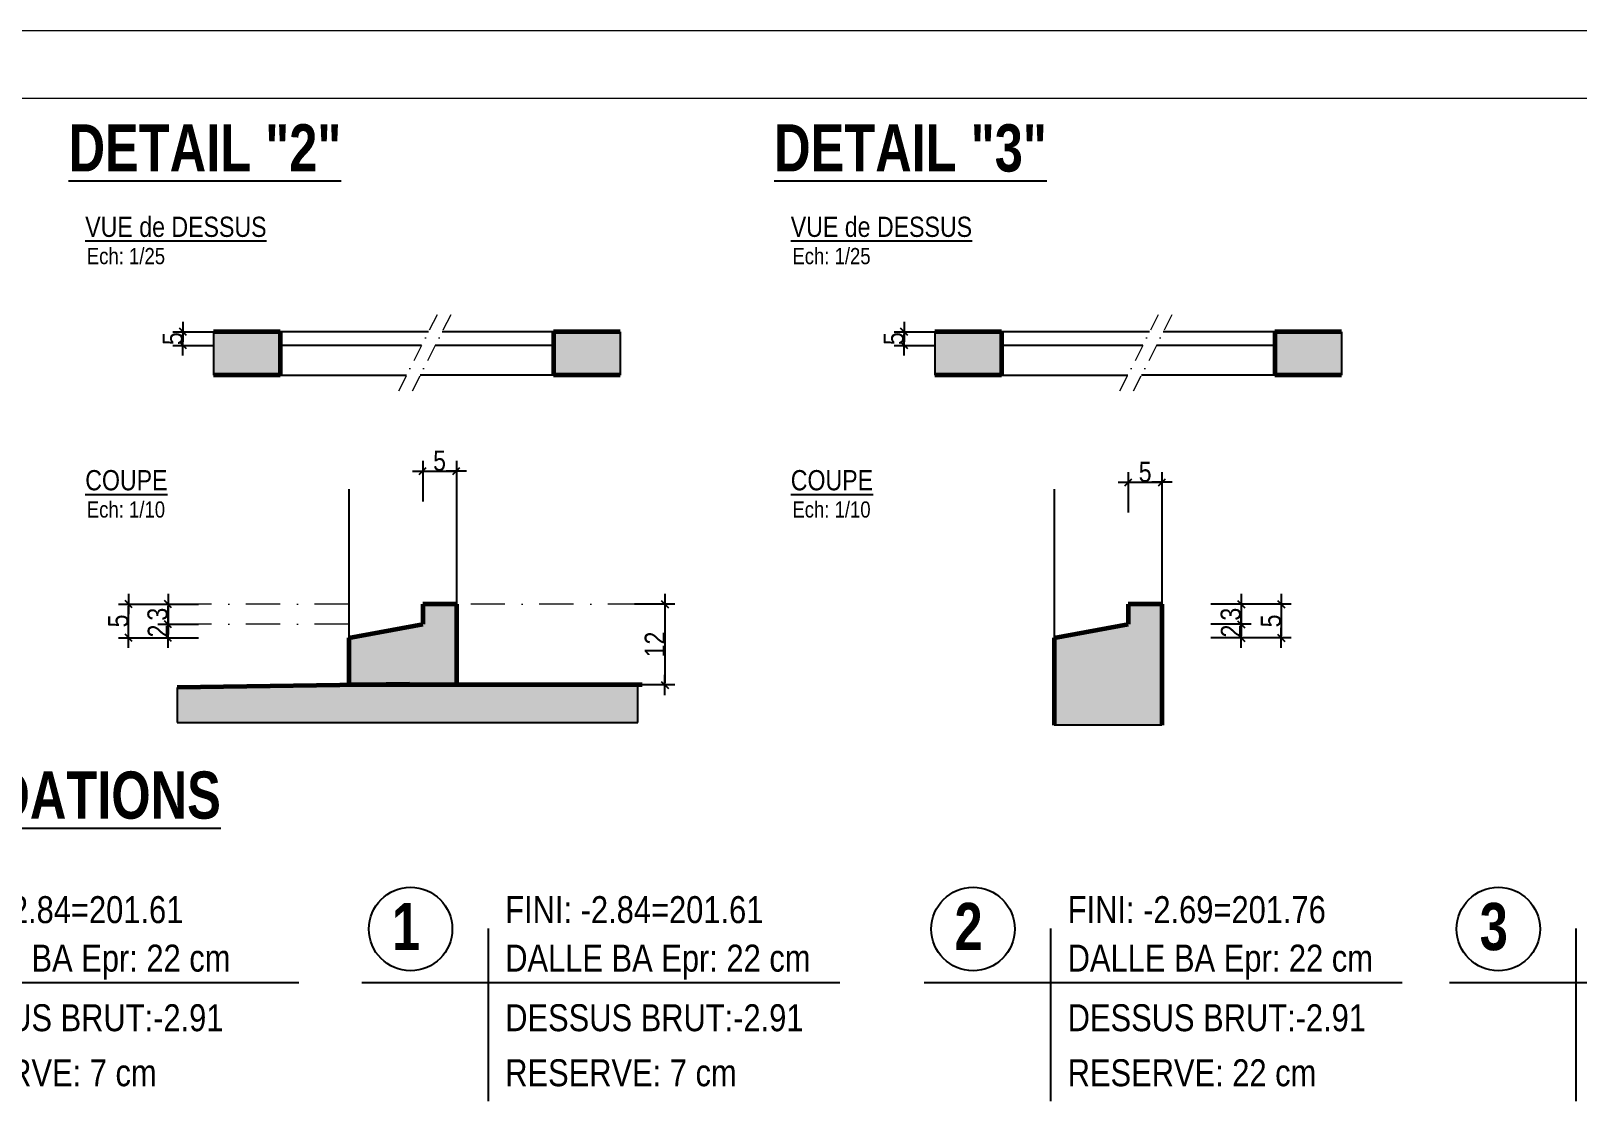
# Model space of a CAD drawing. Header units: millimetres. Extents: x -1921 to 5237, y 0 to 8595.
# Drawn here: x -61 to 1088, y 7801 to 8595 of the extents above; entities that cross this region are included whole.
import ezdxf
from ezdxf.enums import TextEntityAlignment as Align

# ---------------------------------------------------------------- set-up
doc = ezdxf.new("R2010")
doc.units = ezdxf.units.MM
doc.linetypes.add('TIRETPTX2', pattern=[50.8, 25.4, -12.7, 0, -12.7])
for name, color, linetype, lineweight in [('01_Cad_1_', 5, 'Continuous', 9), ('01_murs_coup', 5, 'Continuous', 60), ('01_tram_axes', 2, 'TIRETPTX2', 9)]:
    doc.layers.add(name, color=color, linetype=linetype, lineweight=lineweight)
for name, color, linetype in [('01_cote_gen', 4, 'Continuous'), ('01_linteaux', 2, 'Continuous'), ('01_poch_murs', 253, 'Continuous'), ('01_texte', 230, 'Continuous'), ('AA_COTES', 2, 'Continuous')]:
    doc.layers.add(name, color=color, linetype=linetype)
doc.styles.add('ARIAL NA', font='ARIALN.TTF')
doc.styles.add('impact', font='impact.ttf')
doc.styles.add('STYLE2', font='ARIALN.TTF')
doc.dimstyles.new('JB10', dxfattribs={"dimscale": 0.1, "dimtxt": 150, "dimasz": 15, "dimexe": 0.1, "dimexo": 0.1, "dimgap": 0.09, "dimtad": 1, "dimdec": 1, "dimlfac": 0.2, "dimdsep": 46, "dimtxsty": 'STYLE2', "dimblk1": 'BOND_G', "dimblk2": 'BOND_D', "dimsah": 1, "dimcen": 1.5, "dimdle": 0.01, "dimse1": 1, "dimse2": 1, "dimclrd": 4, "dimclre": 2, "dimclrt": 6, "dimazin": 2, "dimtfac": 2.333333, "dimtdec": 1, "dimtix": 1, "dimtmove": 2, "dimatfit": 3, "dimldrblk": 'BOND_G', "dimfxl": 1, "dimtolj": 1, "dimtzin": 0, "dimarcsym": 0})
doc.dimstyles.new('JB25', dxfattribs={"dimscale": 0.1, "dimtxt": 150, "dimasz": 15, "dimexe": 0.1, "dimexo": 0.1, "dimgap": 0.09, "dimtad": 1, "dimdec": 1, "dimlfac": 0.5, "dimdsep": 46, "dimtxsty": 'STYLE2', "dimblk1": 'BOND_G', "dimblk2": 'BOND_D', "dimsah": 1, "dimcen": 1.5, "dimdle": 0.01, "dimse1": 1, "dimse2": 1, "dimclrd": 4, "dimclre": 2, "dimclrt": 6, "dimazin": 2, "dimtfac": 2.333333, "dimtdec": 1, "dimtix": 1, "dimtmove": 2, "dimatfit": 3, "dimldrblk": 'BOND_G', "dimfxl": 1, "dimtolj": 1, "dimtzin": 0, "dimarcsym": 0})

# ---------------------------------------------------------------- blocks, each defined once
blk = doc.blocks.new('BOND_G')
at = {"layer": 'AA_COTES', "color": 0}
for p, q in [((0, -5), (0, 15)), ((5, 0), (-5, 0)), ((1.77, 1.77), (-1.77, -1.77))]:
    blk.add_line(p, q, dxfattribs=at)
blk = doc.blocks.new('BOND_D')
at = {"layer": 'AA_COTES', "color": 0}
for p, q in [((5, 0), (-5, 0)), ((-1.77, -1.77), (1.77, 1.77)), ((0, 5), (0, -15))]:
    blk.add_line(p, q, dxfattribs=at)
blk = doc.blocks.new('*D795')
at = {"layer": '01_cote_gen', "color": 4, "lineweight": -2, "transparency": 16777216}
blk.add_line((755.5, 8260.4), (777.5, 8260.4), dxfattribs=at)
at = {"layer": 'DEFPOINTS', "color": 0}
for p in [(754, 8266.9), (779, 8260.4), (779, 8255.3)]:
    blk.add_point(p, dxfattribs=at)
at = {"layer": '01_cote_gen', "color": 4, "lineweight": -2, "transparency": 16777216, "xscale": 1.5, "yscale": 1.5, "zscale": 1.5, "rotation": 180}
blk.add_blockref('BOND_G', (754, 8260.4), dxfattribs=at)
at = {"layer": '01_cote_gen', "color": 4, "lineweight": -2, "transparency": 16777216, "xscale": 1.5, "yscale": 1.5, "zscale": 1.5}
blk.add_blockref('BOND_D', (779, 8260.4), dxfattribs=at)
at = {"layer": '01_cote_gen', "color": 6, "transparency": 16777216, "insert": (766.5, 8268), "char_height": 15, "attachment_point": 5, "style": 'STYLE2'}
blk.add_mtext('\\A1;5', dxfattribs=at)
blk = doc.blocks.new('*D796')
at = {"layer": '01_cote_gen', "color": 4, "lineweight": -2, "transparency": 16777216}
blk.add_line((837.8, 8168.5), (837.8, 8156.5), dxfattribs=at)
at = {"layer": 'DEFPOINTS', "color": 0}
for p in [(779, 8170), (754, 8155), (837.8, 8155)]:
    blk.add_point(p, dxfattribs=at)
at = {"layer": '01_cote_gen', "color": 4, "lineweight": -2, "transparency": 16777216, "xscale": 1.5, "yscale": 1.5, "zscale": 1.5}
for name, p, rotation in [('BOND_G', (837.8, 8170), 90), ('BOND_D', (837.8, 8155), 270)]:
    blk.add_blockref(name, p, dxfattribs=dict(at, rotation=rotation))
at = {"layer": '01_cote_gen', "color": 6, "transparency": 16777216, "insert": (830.1, 8162.5), "char_height": 15, "attachment_point": 5, "rotation": 90, "style": 'STYLE2'}
blk.add_mtext('\\A1;3', dxfattribs=at)
blk = doc.blocks.new('*D797')
at = {"layer": '01_cote_gen', "color": 4, "lineweight": -2, "transparency": 16777216}
blk.add_line((837.8, 8153.5), (837.8, 8146.5), dxfattribs=at)
at = {"layer": 'DEFPOINTS', "color": 0}
for p in [(699, 8145), (815.3, 8155), (837.8, 8145)]:
    blk.add_point(p, dxfattribs=at)
at = {"layer": '01_cote_gen', "color": 4, "lineweight": -2, "transparency": 16777216, "xscale": 1.5, "yscale": 1.5, "zscale": 1.5}
for name, p, rotation in [('BOND_G', (837.8, 8155), 90), ('BOND_D', (837.8, 8145), 270)]:
    blk.add_blockref(name, p, dxfattribs=dict(at, rotation=rotation))
at = {"layer": '01_cote_gen', "color": 6, "transparency": 16777216, "insert": (830.2, 8150), "char_height": 15, "attachment_point": 5, "rotation": 90, "style": 'STYLE2'}
blk.add_mtext('\\A1;2', dxfattribs=at)
blk = doc.blocks.new('*D798')
at = {"layer": '01_cote_gen', "color": 4, "lineweight": -2, "transparency": 16777216}
blk.add_line((867.5, 8168.5), (867.5, 8146.5), dxfattribs=at)
at = {"layer": 'DEFPOINTS', "color": 0}
for p in [(845.3, 8170), (845.3, 8145), (867.5, 8145)]:
    blk.add_point(p, dxfattribs=at)
at = {"layer": '01_cote_gen', "color": 4, "lineweight": -2, "transparency": 16777216, "xscale": 1.5, "yscale": 1.5, "zscale": 1.5}
for name, p, rotation in [('BOND_G', (867.5, 8170), 90), ('BOND_D', (867.5, 8145), 270)]:
    blk.add_blockref(name, p, dxfattribs=dict(at, rotation=rotation))
at = {"layer": '01_cote_gen', "color": 6, "transparency": 16777216, "insert": (859.9, 8157.5), "char_height": 15, "attachment_point": 5, "rotation": 90, "style": 'STYLE2'}
blk.add_mtext('\\A1;5', dxfattribs=at)
blk = doc.blocks.new('*D799')
at = {"layer": '01_cote_gen', "color": 4, "lineweight": -2, "transparency": 16777216}
blk.add_line((587.6, 8363.5), (587.6, 8370.5), dxfattribs=at)
at = {"layer": 'DEFPOINTS', "color": 0}
for p in [(587.6, 8372), (659.8, 8372), (659.8, 8362)]:
    blk.add_point(p, dxfattribs=at)
at = {"layer": '01_cote_gen', "color": 4, "lineweight": -2, "transparency": 16777216, "xscale": 1.5, "yscale": 1.5, "zscale": 1.5}
for name, p, rotation in [('BOND_D', (587.6, 8372), 90), ('BOND_G', (587.6, 8362), 270)]:
    blk.add_blockref(name, p, dxfattribs=dict(at, rotation=rotation))
at = {"layer": '01_cote_gen', "color": 6, "transparency": 16777216, "insert": (579.9, 8367), "char_height": 15, "attachment_point": 5, "rotation": 90, "style": 'STYLE2'}
blk.add_mtext('\\A1;5', dxfattribs=at)
blk = doc.blocks.new('*D800')
at = {"layer": '01_cote_gen', "color": 4, "lineweight": -2, "transparency": 16777216}
blk.add_line((409.9, 8168.5), (409.9, 8111.5), dxfattribs=at)
at = {"layer": 'DEFPOINTS', "color": 0}
for p in [(265.1, 8170), (284, 8110), (409.9, 8110)]:
    blk.add_point(p, dxfattribs=at)
at = {"layer": '01_cote_gen', "color": 4, "lineweight": -2, "transparency": 16777216, "xscale": 1.5, "yscale": 1.5, "zscale": 1.5}
for name, p, rotation in [('BOND_G', (409.9, 8170), 90), ('BOND_D', (409.9, 8110), 270)]:
    blk.add_blockref(name, p, dxfattribs=dict(at, rotation=rotation))
at = {"layer": '01_cote_gen', "color": 6, "transparency": 16777216, "insert": (402.4, 8140), "char_height": 15, "attachment_point": 5, "rotation": 90, "style": 'STYLE2'}
blk.add_mtext('\\A1;12', dxfattribs=at)
blk = doc.blocks.new('*D801')
at = {"layer": '01_cote_gen', "color": 4, "lineweight": -2, "transparency": 16777216}
blk.add_line((52.1, 8363.5), (52.1, 8370.5), dxfattribs=at)
at = {"layer": 'DEFPOINTS', "color": 0}
for p in [(52.1, 8372), (124.4, 8372), (124.4, 8362)]:
    blk.add_point(p, dxfattribs=at)
at = {"layer": '01_cote_gen', "color": 4, "lineweight": -2, "transparency": 16777216, "xscale": 1.5, "yscale": 1.5, "zscale": 1.5}
for name, p, rotation in [('BOND_D', (52.1, 8372), 90), ('BOND_G', (52.1, 8362), 270)]:
    blk.add_blockref(name, p, dxfattribs=dict(at, rotation=rotation))
at = {"layer": '01_cote_gen', "color": 6, "transparency": 16777216, "insert": (44.5, 8367), "char_height": 15, "attachment_point": 5, "rotation": 90, "style": 'STYLE2'}
blk.add_mtext('\\A1;5', dxfattribs=at)
blk = doc.blocks.new('*D802')
at = {"layer": '01_cote_gen', "color": 4, "lineweight": -2, "transparency": 16777216}
blk.add_line((231.6, 8268.7), (253.6, 8268.7), dxfattribs=at)
at = {"layer": 'DEFPOINTS', "color": 0}
for p in [(255.1, 8268.7), (230.1, 8170), (255.1, 8176)]:
    blk.add_point(p, dxfattribs=at)
at = {"layer": '01_cote_gen', "color": 4, "lineweight": -2, "transparency": 16777216, "xscale": 1.5, "yscale": 1.5, "zscale": 1.5, "rotation": 180}
blk.add_blockref('BOND_G', (230.1, 8268.7), dxfattribs=at)
at = {"layer": '01_cote_gen', "color": 4, "lineweight": -2, "transparency": 16777216, "xscale": 1.5, "yscale": 1.5, "zscale": 1.5}
blk.add_blockref('BOND_D', (255.1, 8268.7), dxfattribs=at)
at = {"layer": '01_cote_gen', "color": 6, "transparency": 16777216, "insert": (242.6, 8276.3), "char_height": 15, "attachment_point": 5, "style": 'STYLE2'}
blk.add_mtext('\\A1;5', dxfattribs=at)
blk = doc.blocks.new('*D803')
at = {"layer": '01_cote_gen', "color": 4, "lineweight": -2, "transparency": 16777216}
blk.add_line((41, 8146.5), (41, 8153.5), dxfattribs=at)
at = {"layer": 'DEFPOINTS', "color": 0}
for p in [(41, 8155), (153.4, 8155), (175.1, 8145)]:
    blk.add_point(p, dxfattribs=at)
at = {"layer": '01_cote_gen', "color": 4, "lineweight": -2, "transparency": 16777216, "xscale": 1.5, "yscale": 1.5, "zscale": 1.5}
for name, p, rotation in [('BOND_D', (41, 8155), 90), ('BOND_G', (41, 8145), 270)]:
    blk.add_blockref(name, p, dxfattribs=dict(at, rotation=rotation))
at = {"layer": '01_cote_gen', "color": 6, "transparency": 16777216, "insert": (33.4, 8150), "char_height": 15, "attachment_point": 5, "rotation": 90, "style": 'STYLE2'}
blk.add_mtext('\\A1;2', dxfattribs=at)
blk = doc.blocks.new('*D804')
at = {"layer": '01_cote_gen', "color": 4, "lineweight": -2, "transparency": 16777216}
blk.add_line((41, 8156.5), (41, 8168.5), dxfattribs=at)
at = {"layer": 'DEFPOINTS', "color": 0}
for p in [(41, 8170), (153.4, 8170), (69.5, 8155)]:
    blk.add_point(p, dxfattribs=at)
at = {"layer": '01_cote_gen', "color": 4, "lineweight": -2, "transparency": 16777216, "xscale": 1.5, "yscale": 1.5, "zscale": 1.5}
for name, p, rotation in [('BOND_D', (41, 8170), 90), ('BOND_G', (41, 8155), 270)]:
    blk.add_blockref(name, p, dxfattribs=dict(at, rotation=rotation))
at = {"layer": '01_cote_gen', "color": 6, "transparency": 16777216, "insert": (33.3, 8162.5), "char_height": 15, "attachment_point": 5, "rotation": 90, "style": 'STYLE2'}
blk.add_mtext('\\A1;3', dxfattribs=at)
blk = doc.blocks.new('*D805')
at = {"layer": '01_cote_gen', "color": 4, "lineweight": -2, "transparency": 16777216}
blk.add_line((11.7, 8146.5), (11.7, 8168.5), dxfattribs=at)
at = {"layer": 'DEFPOINTS', "color": 0}
for p in [(11.7, 8170), (57.3, 8170), (63.5, 8145)]:
    blk.add_point(p, dxfattribs=at)
at = {"layer": '01_cote_gen', "color": 4, "lineweight": -2, "transparency": 16777216, "xscale": 1.5, "yscale": 1.5, "zscale": 1.5}
for name, p, rotation in [('BOND_D', (11.7, 8170), 90), ('BOND_G', (11.7, 8145), 270)]:
    blk.add_blockref(name, p, dxfattribs=dict(at, rotation=rotation))
at = {"layer": '01_cote_gen', "color": 6, "transparency": 16777216, "insert": (4.1, 8157.5), "char_height": 15, "attachment_point": 5, "rotation": 90, "style": 'STYLE2'}
blk.add_mtext('\\A1;5', dxfattribs=at)

msp = doc.modelspace()

# ---------------------------------------------------------------- hatches: boundary and pattern name
at = {"layer": '01_poch_murs'}
h = msp.add_hatch(color=256, dxfattribs=at)
h.dxf.hatch_style = 1
h.paths.add_polyline_path([(124.37, 8371.97), (74.84, 8371.97), (74.84, 8339.97), (124.37, 8339.97)])
h.paths.add_polyline_path([(376.76, 8371.97), (327.24, 8371.97), (327.24, 8339.97), (376.76, 8339.97)])
h = msp.add_hatch(color=256, dxfattribs=at)
h.dxf.hatch_style = 1
h.paths.add_polyline_path([(659.84, 8371.97), (610.32, 8371.97), (610.32, 8339.97), (659.84, 8339.97)])
h.paths.add_polyline_path([(912.24, 8371.97), (862.72, 8371.97), (862.72, 8339.97), (912.24, 8339.97)])
h = msp.add_hatch(color=256, dxfattribs=at)
h.dxf.hatch_style = 1
h.paths.add_polyline_path([(255.14, 8170), (230.14, 8170), (230.14, 8155), (175.14, 8145), (175.14, 8110), (255.14, 8110)])
h.paths.add_polyline_path([(389.88, 8110), (175.14, 8110), (175.14, 8110.03), (47.79, 8108.13), (47.79, 8082.23), (389.88, 8082.23)])
h = msp.add_hatch(color=256, dxfattribs=at)
h.dxf.hatch_style = 1
h.paths.add_polyline_path([(778.99, 8170), (753.99, 8170), (753.99, 8155), (698.99, 8145), (698.99, 8080.09), (778.99, 8080.09)])

# ---------------------------------------------------------------- linework, layer by layer
at = {"layer": '01_Cad_1_'}
msp.add_line((5237.34, 8595.31), (-702.66, 8595.31), dxfattribs=at)
at = {"layer": '01_Cad_1_', "color": 2}
msp.add_line((5187.34, 8545.31), (-652.66, 8545.31), dxfattribs=at)
at = {"layer": '01_linteaux'}
for p, q in [((234.29, 8371.97), (124.37, 8371.97)), ((327.24, 8371.97), (244.43, 8371.97)), ((769.76, 8371.97), (659.84, 8371.97)), ((862.72, 8371.97), (779.91, 8371.97)), ((229.23, 8361.97), (124.37, 8361.97)), ((327.24, 8361.97), (239.37, 8361.97)), ((764.71, 8361.97), (659.84, 8361.97)), ((862.72, 8361.97), (774.85, 8361.97)), ((124.37, 8339.97), (218.11, 8339.97)), ((327.24, 8339.97), (228.25, 8339.97)), ((659.84, 8339.97), (753.58, 8339.97)), ((862.72, 8339.97), (763.73, 8339.97)), ((175.14, 8255.35), (175.14, 8145)), ((255.14, 8255.35), (255.14, 8170)), ((698.99, 8255.35), (698.99, 8145)), ((778.99, 8255.35), (778.99, 8170))]:
    msp.add_line(p, q, dxfattribs=at)
at = {"layer": '01_murs_coup'}
for p, q in [((124.37, 8371.97), (74.84, 8371.97)), ((124.37, 8371.97), (124.37, 8339.97)), ((327.24, 8371.97), (327.24, 8339.97)), ((376.76, 8371.97), (327.24, 8371.97)), ((659.84, 8371.97), (610.32, 8371.97)), ((659.84, 8371.97), (659.84, 8339.97)), ((862.72, 8371.97), (862.72, 8339.97)), ((912.24, 8371.97), (862.72, 8371.97)), ((124.37, 8339.97), (74.84, 8339.97)), ((376.76, 8339.97), (327.24, 8339.97)), ((659.84, 8339.97), (610.32, 8339.97)), ((912.24, 8339.97), (862.72, 8339.97)), ((230.14, 8170), (230.14, 8155)), ((255.14, 8170), (230.14, 8170)), ((255.14, 8170), (255.14, 8110)), ((778.99, 8170), (753.99, 8170)), ((753.99, 8170), (753.99, 8155)), ((778.99, 8170), (778.99, 8080.09)), ((175.14, 8145), (230.14, 8155)), ((175.14, 8145), (175.14, 8110)), ((698.99, 8145), (753.99, 8155)), ((698.99, 8145), (698.99, 8080.09)), ((220.29, 8110.7), (47.79, 8108.13)), ((392.96, 8110), (175.14, 8110)), ((392.96, 8110), (265.14, 8110))]:
    msp.add_line(p, q, dxfattribs=at)
at = {"layer": '01_poch_murs'}
for p, q in [((74.84, 8371.97), (74.84, 8339.97)), ((376.76, 8371.97), (376.76, 8339.97)), ((610.32, 8371.97), (610.32, 8339.97)), ((912.24, 8371.97), (912.24, 8339.97)), ((389.88, 8082.23), (389.88, 8110)), ((47.79, 8108.13), (47.79, 8082.23)), ((47.79, 8082.23), (389.88, 8082.23)), ((778.99, 8080.09), (698.99, 8080.09))]:
    msp.add_line(p, q, dxfattribs=at)
at = {"layer": '01_texte'}
for p, q in [((278.67, 7929.24), (278.67, 7801.22)), ((696.27, 7929.24), (696.27, 7801.22)), ((1086.28, 7929.24), (1086.28, 7801.22)), ((-226.19, 7889.31), (138.14, 7889.31)), ((184.85, 7889.31), (539.8, 7889.31)), ((602.45, 7889.31), (957.41, 7889.31)), ((992.46, 7889.31), (1347.41, 7889.31))]:
    msp.add_line(p, q, dxfattribs=at)
for centre in [(221.08, 7928.87), (638.68, 7928.87), (1028.69, 7928.87)]:
    msp.add_circle(centre, 30.98, dxfattribs=at)
at = {"layer": '01_tram_axes', "ltscale": 0.5}
for p, q in [((240.72, 8384.69), (212.08, 8328.04)), ((250.86, 8384.69), (222.22, 8328.04)), ((776.2, 8384.69), (747.56, 8328.04)), ((786.34, 8384.69), (757.7, 8328.04))]:
    msp.add_line(p, q, dxfattribs=at)
at = {"layer": '01_tram_axes', "ltscale": 2}
for p, q in [((255.14, 8205), (255.14, 8190)), ((778.99, 8205), (778.99, 8190))]:
    msp.add_line(p, q, dxfattribs=at)
at = {"layer": '01_tram_axes'}
for p, q in [((175.14, 8170), (47.79, 8170)), ((392.96, 8170), (265.14, 8170)), ((175.14, 8155), (47.79, 8155))]:
    msp.add_line(p, q, dxfattribs=at)

# ---------------------------------------------------------------- texts
at = {"layer": '01_texte', "style": 'impact'}
for s, p in [('%%UDETAIL "2"', (68.41, 8480.55)), ('%%UDETAIL "3"', (592.26, 8480.55)), ('%%UVUE EN PLAN FONDATIONS', (-175.26, 8000.27))]:
    msp.add_text(s, height=35, dxfattribs=at).set_placement(p, align=Align.BOTTOM_CENTER)
at = {"layer": '01_texte', "style": 'ARIAL NA'}
for s, height, p in [('%%UVUE de DESSUS', 15, (-20.47, 8442.48)), ('%%UVUE de DESSUS', 15, (503.38, 8442.48)), (' Ech: 1/25', 12, (-23.12, 8422.25)), (' Ech: 1/25', 12, (500.73, 8422.25)), ('%%UCOUPE', 15, (-20.47, 8254.43)), ('%%UCOUPE', 15, (503.38, 8254.43)), (' Ech: 1/10', 12, (-23.12, 8234.2)), (' Ech: 1/10', 12, (500.73, 8234.2)), ('FINI: -2.84=201.61', 20, (-139.31, 7933.26)), ('FINI: -2.84=201.61', 20, (291.37, 7933.26)), ('FINI: -2.69=201.76', 20, (708.98, 7933.26)), ('DALLE BA Epr: 22 cm', 20, (-139.31, 7897.29)), ('DALLE BA Epr: 22 cm', 20, (291.37, 7897.29)), ('DALLE BA Epr: 22 cm', 20, (708.98, 7897.29)), ('DESSUS BRUT:-2.91', 20, (-139.31, 7853.05)), ('DESSUS BRUT:-2.91', 20, (291.37, 7853.05)), ('DESSUS BRUT:-2.91', 20, (708.98, 7853.05)), ('RESERVE: 7 cm', 20, (-139.31, 7812.21)), ('RESERVE: 7 cm', 20, (291.37, 7812.21)), ('RESERVE: 22 cm', 20, (708.98, 7812.21))]:
    msp.add_text(s, height=height, dxfattribs=at).set_placement(p)
at = {"layer": '01_texte', "style": 'impact'}
for s, p in [('1', (217.74, 7930.75)), ('2', (635.34, 7930.75)), ('3', (1025.35, 7930.75))]:
    msp.add_text(s, height=35, dxfattribs=at).set_placement(p, align=Align.MIDDLE_CENTER)

# ---------------------------------------------------------------- dimensions: what is measured, and where the dimension line sits
at = {"layer": '01_cote_gen'}
for base, p1, p2, dimstyle, picture, middle in [((52.09, 8371.97), (124.37, 8361.97), (124.37, 8371.97), 'JB25', '*D801', (44.46, 8366.97)), ((587.57, 8371.97), (659.84, 8361.97), (659.84, 8371.97), 'JB25', '*D799', (579.93, 8366.97)), ((11.74, 8170), (63.46, 8145), (57.33, 8170), 'JB10', '*D805', (4.1, 8157.5)), ((40.96, 8170), (69.53, 8155), (153.4, 8170), 'JB10', '*D804', (33.29, 8162.5)), ((409.91, 8110), (265.14, 8170), (284.05, 8110), 'JB10', '*D800', (402.37, 8140)), ((837.79, 8155), (778.99, 8170), (753.99, 8155), 'JB10', '*D796', (830.12, 8162.5)), ((867.54, 8145), (845.29, 8170), (845.29, 8145), 'JB10', '*D798', (859.91, 8157.5)), ((40.96, 8155), (175.14, 8145), (153.4, 8155), 'JB10', '*D803', (33.42, 8150)), ((837.79, 8145), (815.29, 8155), (698.99, 8145), 'JB10', '*D797', (830.25, 8150))]:
    dim = msp.add_linear_dim(base=base, p1=p1, p2=p2, angle=90, dimstyle=dimstyle, dxfattribs=at)
    dim.commit()
    dim.dimension.update_dxf_attribs({"geometry": picture, "text_midpoint": middle})
for base, p1, p2, picture, middle in [((255.14, 8268.7), (230.14, 8170), (255.14, 8175.96), '*D802', (242.64, 8276.34)), ((778.99, 8260.38), (753.99, 8266.94), (778.99, 8255.35), '*D795', (766.49, 8268.01))]:
    dim = msp.add_linear_dim(base=base, p1=p1, p2=p2, dimstyle='JB10', dxfattribs=at)
    dim.commit()
    dim.dimension.update_dxf_attribs({"geometry": picture, "text_midpoint": middle})

doc.saveas('drawing.dxf')
